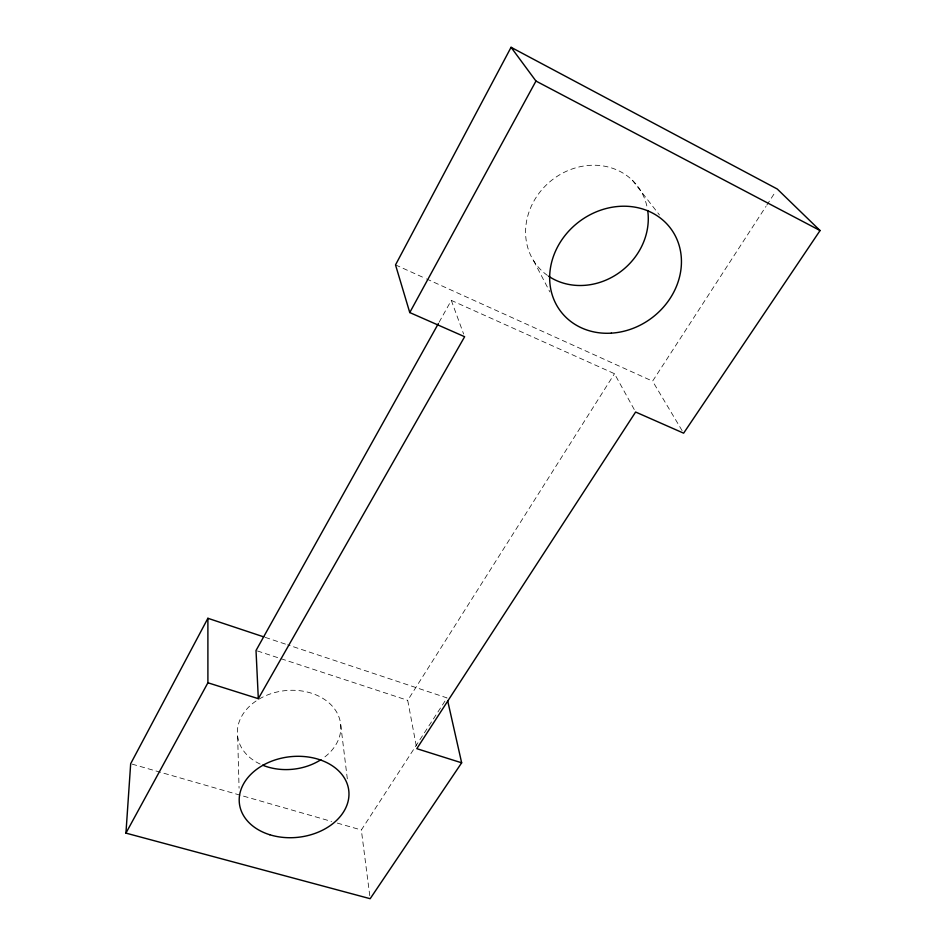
<?xml version="1.0" encoding="UTF-8"?>
<svg xmlns="http://www.w3.org/2000/svg" width="946" height="946" viewBox="0 0 946 946"><rect width="100%" height="100%" fill="white"/><g stroke="black" fill="none" stroke-linecap="round" stroke-linejoin="round"><path stroke-width="0.71" stroke-dasharray="4.73 3.55" d="M439.098 322.267L451.301 300.39L614.486 373.705L634.92 410.753M416.252 745.826L407.702 700.336L614.486 373.705M369.791 895.779L361.337 829.997L447.032 697.912L287.608 644.829M682.113 430.631L652.574 381.167L766 206.37M766.804 205.128L775.649 191.494M132.097 764.12L331.62 821.447M337.273 823.079L361.337 829.997M257.418 650.954L407.702 700.336M265.235 637.379L286.212 644.356M395.523 264.904L425.132 278.29M426.48 278.904L652.574 381.167M632.354 180.237L659.48 214.99M533.65 260.812L549.898 291.947M451.301 300.39L463.635 334.033M340.726 724.849L347.442 779.811M237.659 736.603L239.066 788.16M260.138 764.072A51.876 39.484 -6.3 0 1 249.176 706.591A51.876 39.484 -6.3 0 1 325.672 700.241A51.876 39.484 -6.3 0 1 322.078 758.928M547.427 275.392A64.092 57.221 -39.9 0 1 555.373 177.541A64.092 57.221 -39.9 0 1 646.946 206.417"/><path stroke-width="1.42" d="M447.671 700.738L461.66 762.819L370.17 898.7L125.936 833.119L130.678 763.706L207.895 618.282L263.839 636.906M461.66 762.819L416.796 748.664L635.617 412.03L683.627 433.173L820.064 230.552L777.257 189.011L511.065 47.3L395.523 264.904L409.76 312.558L464.628 336.717L258.317 698.68L207.907 682.776L207.895 618.282M125.936 833.119L207.907 682.776M409.76 312.558L535.968 81.06L511.065 47.3M438.376 323.556L256.023 650.505L258.317 698.68M535.968 81.06L820.064 230.552M320.919 759.697A51.876 39.484 -6.3 0 1 262.657 765.184M647.703 210.52A64.092 57.221 -39.9 0 1 617.23 274.044A64.092 57.221 -39.9 0 1 548.538 276.173M269.799 834.75A55.069 40.477 -6.8 0 0 348.861 791.388A55.069 40.477 -6.8 0 0 263.579 764.912A55.069 40.477 -6.8 0 0 269.799 834.75M611.305 333.158A68.869 60.296 -37 0 0 674.616 234.573A68.869 60.296 -37 0 0 560.73 241.502A68.869 60.296 -37 0 0 611.305 333.158"/></g></svg>
